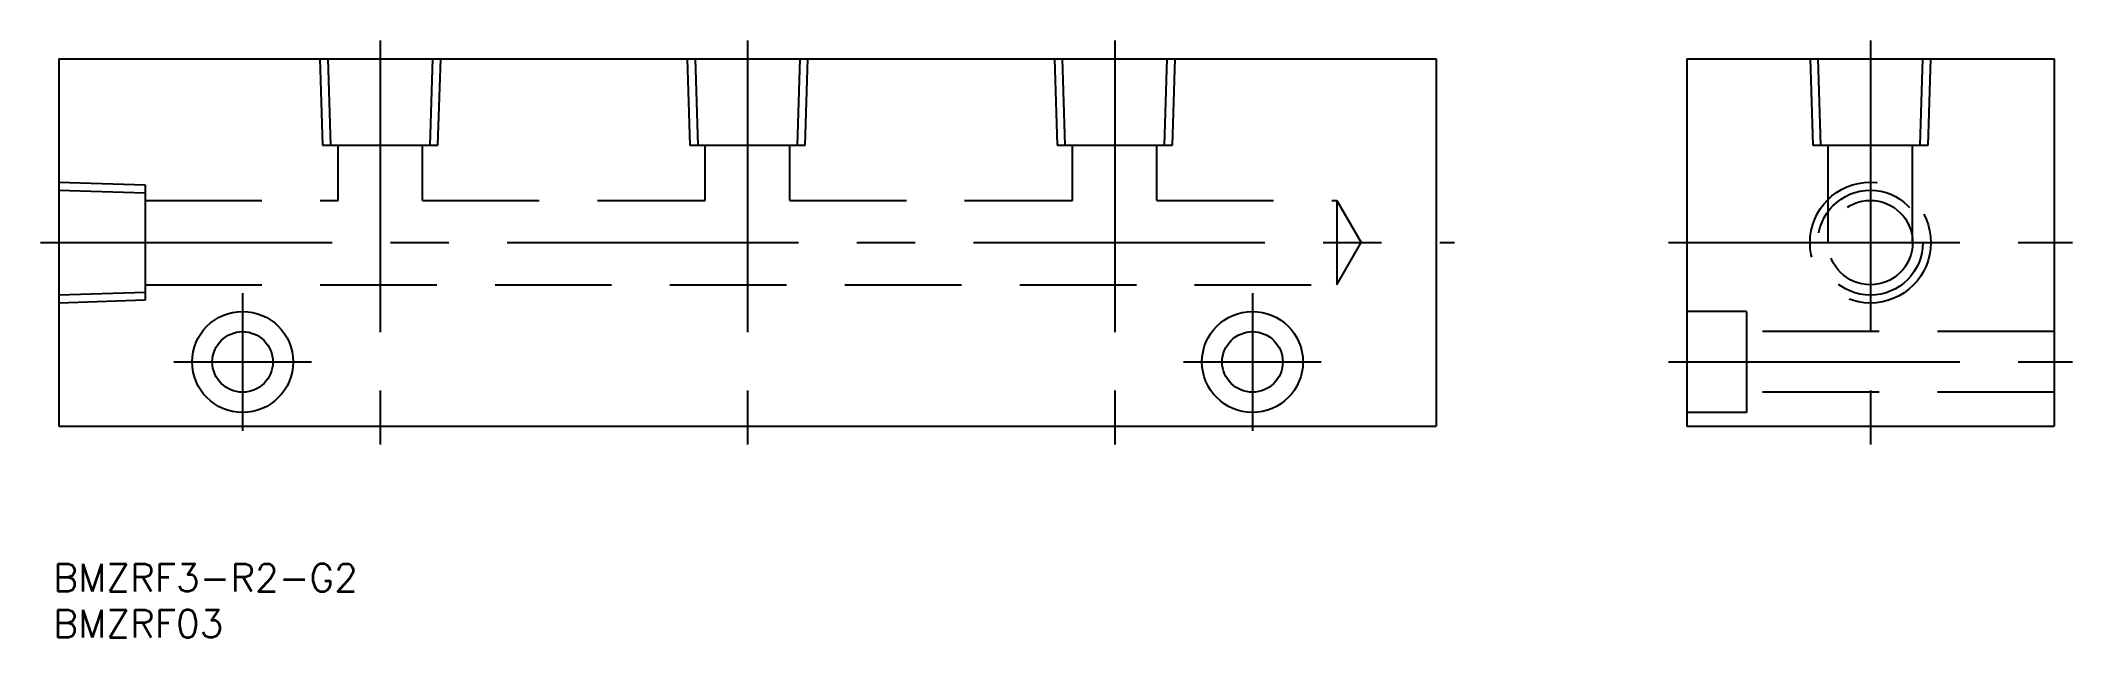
# Model space of a CAD drawing. Extents: x -2 to 219, y -23 to 42.
import ezdxf

# ---------------------------------------------------------------- set-up
doc = ezdxf.new("R2010")
doc.units = 0
doc.linetypes.add('CENTER', pattern=[50.8, 31.75, -6.35, 6.35, -6.35])
doc.linetypes.add('DASHED', pattern=[19.05, 12.7, -6.35])
doc.layers.get('0').update_dxf_attribs({"linetype": 'CONTINUOUS'})
doc.layers.add('CENTER', color=1, linetype='CONTINUOUS')
doc.styles.get("Standard").update_dxf_attribs({"font": 'txt.shx', "height": 3, "bigfont": 'bigfont.shx'})

# ---------------------------------------------------------------- blocks, each defined once
blk = doc.blocks.new('*U2')
at = {"color": 7, "linetype": 'CONTINUOUS'}
blk.add_text('BMZRF3-R2-G2', height=3, dxfattribs=at).set_placement((-0.625, -18))
blk = doc.blocks.new('*U3')
at = {"color": 7, "linetype": 'CONTINUOUS'}
blk.add_text('BMZRF03', height=3, dxfattribs=at).set_placement((-0.625, -23))

msp = doc.modelspace()

# ---------------------------------------------------------------- linework, layer by layer
at = {"color": 7, "linetype": 'CONTINUOUS'}
for p, q in [((0, 40), (150, 40)), ((0, 40), (0, 0)), ((150, 40), (150, 0)), ((177.31, 40), (177.31, 0)), ((177.31, 40), (217.31, 40)), ((217.31, 40), (217.31, 0)), ((0, 0), (150, 0)), ((177.31, 0), (217.31, 0))]:
    msp.add_line(p, q, dxfattribs=at)
at = {"color": 3, "linetype": 'DASHED'}
for p, q in [((28.42, 40), (28.72, 30.6)), ((29.28, 40), (29.57, 30.6)), ((40.43, 30.6), (40.72, 40)), ((41.28, 30.6), (41.58, 40)), ((68.42, 40), (68.72, 30.6)), ((69.28, 40), (69.57, 30.6)), ((80.43, 30.6), (80.72, 40)), ((81.28, 30.6), (81.58, 40)), ((108.42, 40), (108.72, 30.6)), ((109.28, 40), (109.57, 30.6)), ((120.43, 30.6), (120.72, 40)), ((121.28, 30.6), (121.58, 40)), ((190.73, 40), (191.02, 30.6)), ((191.58, 40), (191.88, 30.6)), ((202.74, 30.6), (203.03, 40)), ((203.59, 30.6), (203.89, 40)), ((28.72, 30.6), (41.28, 30.6)), ((30.4, 24.6), (30.4, 30.6)), ((39.6, 24.6), (39.6, 30.6)), ((68.72, 30.6), (81.28, 30.6)), ((70.4, 24.6), (70.4, 30.6)), ((79.6, 24.6), (79.6, 30.6)), ((108.72, 30.6), (121.28, 30.6)), ((110.4, 24.6), (110.4, 30.6)), ((119.6, 24.6), (119.6, 30.6)), ((191.02, 30.6), (203.59, 30.6)), ((192.71, 20), (192.71, 30.6)), ((201.91, 20), (201.91, 30.6)), ((0, 26.58), (9.4, 26.28)), ((0, 25.72), (9.4, 25.43)), ((9.4, 26.28), (9.4, 13.72)), ((9.4, 24.6), (30.4, 24.6)), ((39.6, 24.6), (70.4, 24.6)), ((79.6, 24.6), (110.4, 24.6)), ((119.6, 24.6), (139.18, 24.6)), ((139.18, 24.6), (139.18, 15.4)), ((139.18, 24.6), (141.84, 20)), ((139.18, 15.4), (141.84, 20)), ((9.4, 14.57), (0, 14.28)), ((9.4, 13.72), (0, 13.42)), ((9.4, 15.4), (139.18, 15.4)), ((183.81, 12.5), (177.31, 12.5)), ((183.81, 12.5), (183.81, 1.5)), ((217.31, 10.3), (183.81, 10.3)), ((217.31, 3.7), (183.81, 3.7)), ((183.81, 1.5), (177.31, 1.5))]:
    msp.add_line(p, q, dxfattribs=at)
for radius in [6.58, 5.72, 4.6]:
    msp.add_circle((197.31, 20), radius, dxfattribs=at)
at = {"color": 7, "linetype": 'CONTINUOUS'}
for centre, radius in [((20, 7), 5.5), ((130, 7), 5.5), ((20, 7), 3.3), ((130, 7), 3.3)]:
    msp.add_circle(centre, radius, dxfattribs=at)
at = {"layer": 'CENTER', "color": 1, "linetype": 'CENTER'}
for p, q in [((35, 42), (35, -2)), ((75, 42), (75, -2)), ((115, 42), (115, -2)), ((197.31, 42), (197.31, -2)), ((-2, 20), (152, 20)), ((175.31, 20), (219.31, 20)), ((20, 14.5), (20, -0.5)), ((130, 14.5), (130, -0.5)), ((12.5, 7), (27.5, 7)), ((122.5, 7), (137.5, 7)), ((175.31, 7), (219.31, 7))]:
    msp.add_line(p, q, dxfattribs=at)

# ---------------------------------------------------------------- block references
at = {"color": 7, "linetype": 'CONTINUOUS'}
for name in ['*U2', '*U3']:
    msp.add_blockref(name, (0, 0), dxfattribs=at)

doc.saveas('drawing.dxf')
